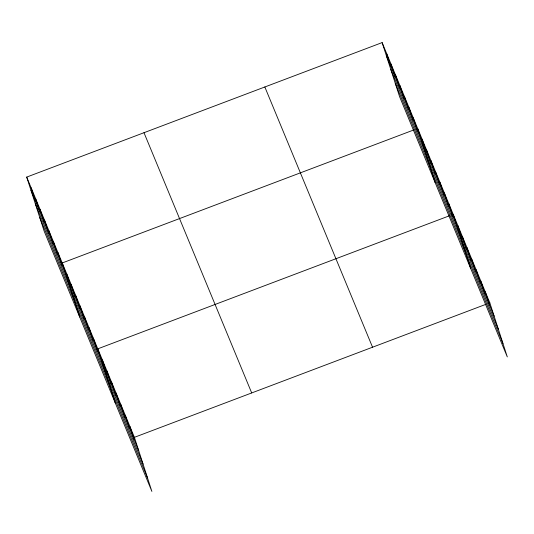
<?xml version="1.0" encoding="UTF-8"?>
<svg xmlns="http://www.w3.org/2000/svg" width="534" height="534" viewBox="0 0 534 534"><rect width="100%" height="100%" fill="white"/><g stroke="black" fill="none" stroke-linecap="round" stroke-linejoin="round"><path stroke-width="0.8" d="M26.7 177.088L134.408 437.326L151.876 491.407L44.168 231.169L26.7 177.088L382.124 42.593L489.832 302.831L507.3 356.912L399.592 96.674L382.124 42.593M413.81 129.936L62.244 262.962L79.713 317.042M416.126 129.054L417.668 128.474L435.137 182.555M449.354 215.809L97.789 348.842L115.257 402.923M451.671 214.935L453.212 214.354L470.681 268.435M134.408 437.326L485.973 304.293M488.29 303.419L489.832 302.831M386.409 55.863L494.117 316.101M390.761 69.327L498.469 329.571M395.24 83.204L502.948 343.449M264.837 86.975L372.545 347.213M143.993 132.706L251.701 392.944M30.985 190.351L138.693 450.596M35.337 203.821L143.045 464.059M39.816 217.698L147.524 477.937M485.252 291.771L489.538 305.041M480.68 280.71L484.965 293.98M476.101 269.65L480.386 282.92M471.522 258.589L475.807 271.859M466.943 247.536L471.228 260.799M462.364 236.475L466.649 249.738M457.792 225.415L462.077 238.678M448.767 203.614L453.052 216.884M444.328 192.881L448.613 206.151M439.882 182.147L444.168 195.417M435.437 171.414L439.722 184.677M430.998 160.674L435.283 173.944M426.553 149.941L430.838 163.21M422.114 139.207L426.399 152.477M413.223 117.74L417.508 131.004M408.784 107L413.069 120.27M404.338 96.267L408.623 109.537M399.899 85.533L404.185 98.803M395.454 74.8L399.739 88.063M391.008 64.06L395.293 77.33M386.569 53.327L390.855 66.596M129.829 426.266L134.114 439.535M125.25 415.205L129.535 428.475M120.677 404.145L124.963 417.414M116.098 393.084L120.384 406.354M111.519 382.024L115.805 395.293M106.94 370.963L111.226 384.233M102.368 359.903L106.653 373.173M93.343 338.109L97.629 351.379M88.904 327.375L93.19 340.645M84.459 316.642L88.744 329.905M80.013 305.902L84.299 319.172M75.574 295.168L79.86 308.438M71.129 284.435L75.414 297.705M66.683 273.702L70.969 286.965M57.799 252.228L62.084 265.498M53.36 241.495L57.645 254.765M48.914 230.761L53.2 244.025M44.469 220.028L48.754 233.291M40.03 209.288L44.315 222.558M35.584 198.555L39.87 211.824M31.146 187.821L35.431 201.091"/></g></svg>
